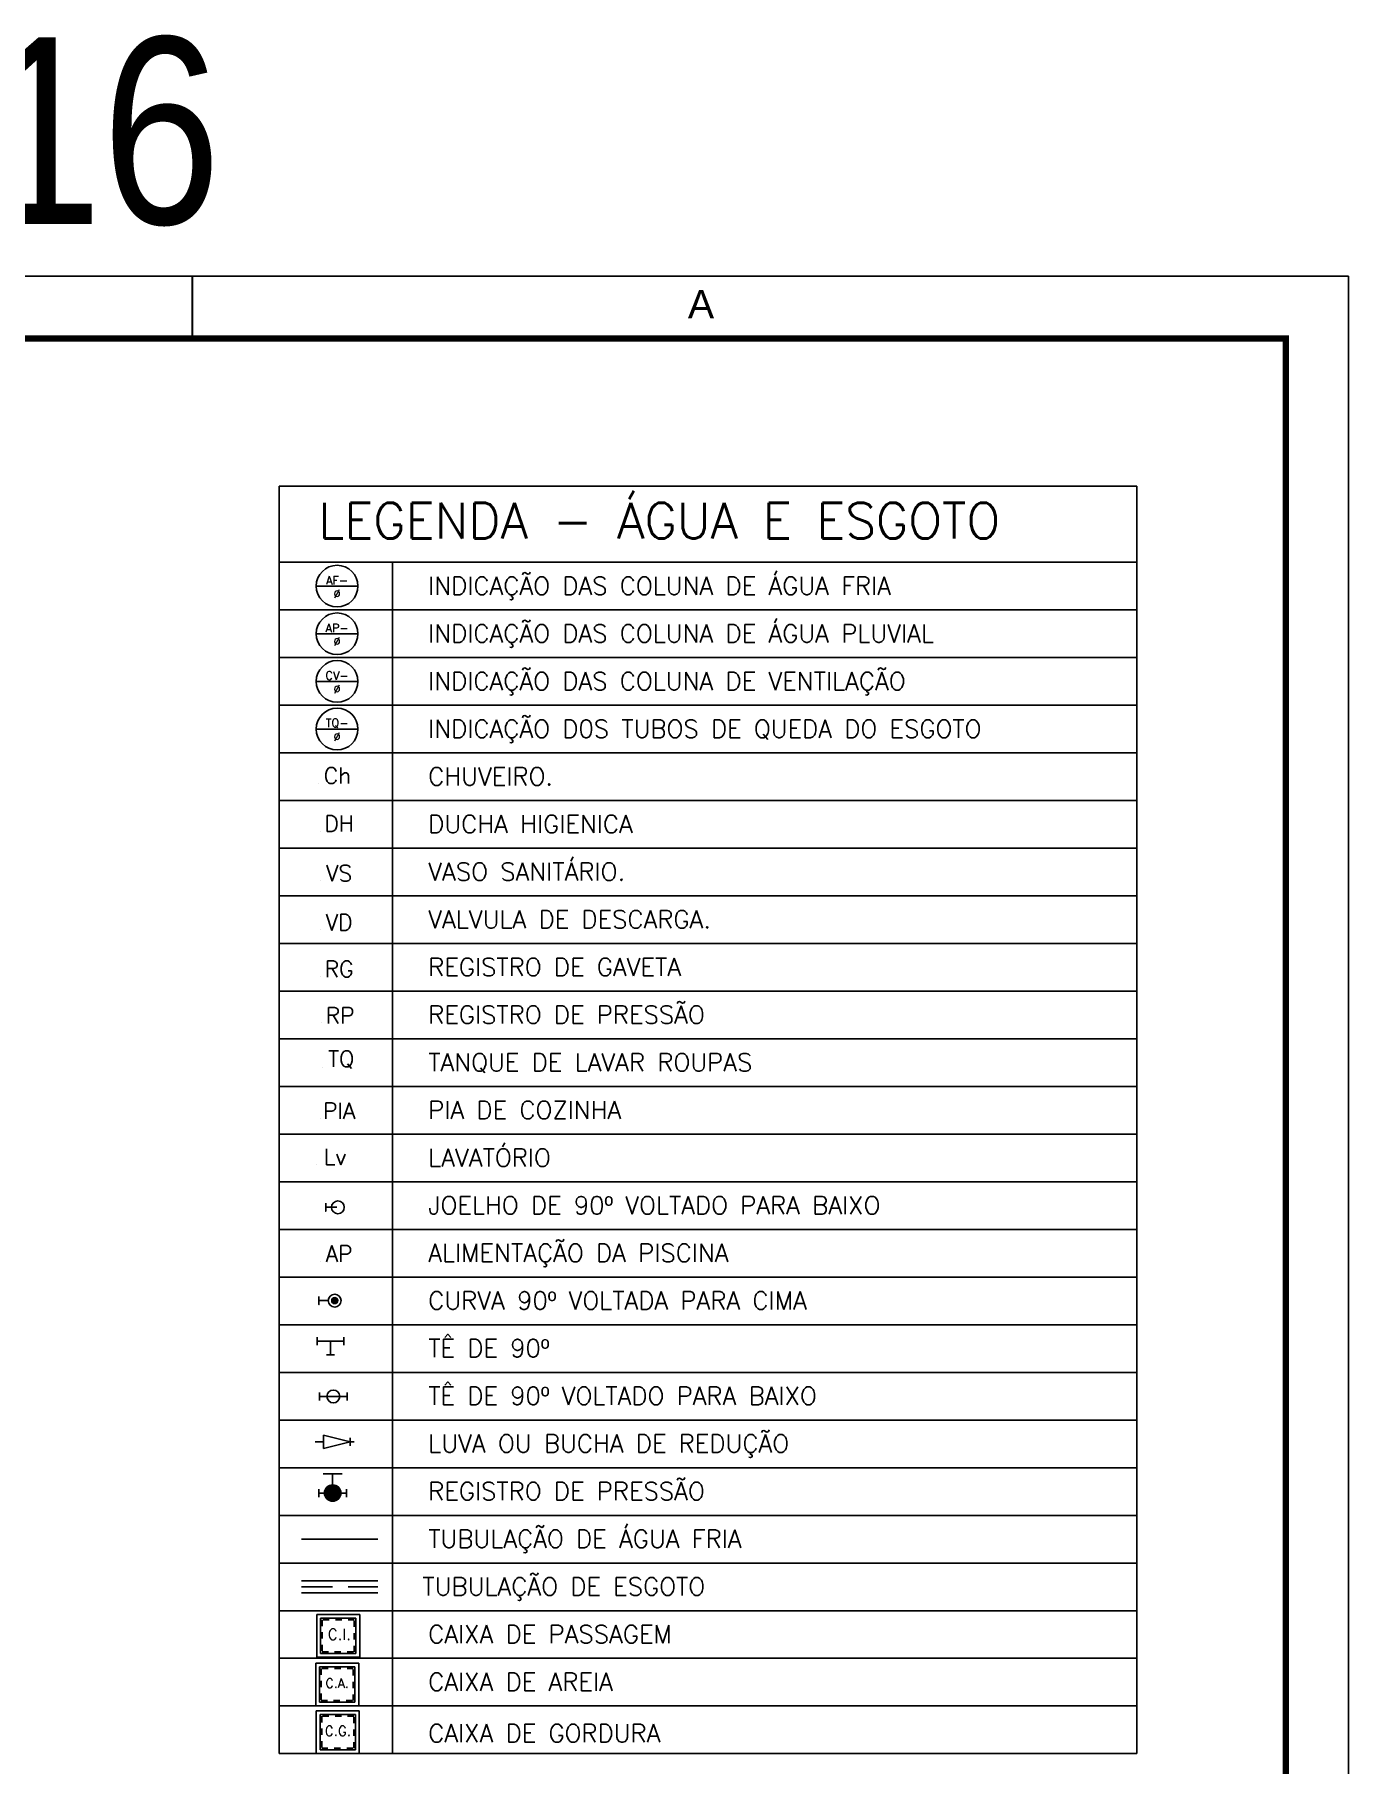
# Model space of a CAD drawing. Header units: millimetres. Extents: x 3923 to 4120, y 744 to 867.
# Drawn here: x 4099.4 to 4120.42, y 838.96 to 866.65 of the extents above; entities that cross this region are included whole.
import ezdxf
from ezdxf.enums import TextEntityAlignment as Align

# ---------------------------------------------------------------- set-up
doc = ezdxf.new("R2010")
doc.units = ezdxf.units.MM
doc.linetypes.add('HIDDEN', pattern=[0.375, 0.25, -0.125])
doc.linetypes.add('HIDDENX2', pattern=[0.75, 0.5, -0.25])
for name, color, linetype in [('E-TXT-Y', 2, 'Continuous'), ('Eixo', 4, 'HIDDENX2'), ('HIDROGRAFIA', 4, 'Continuous'), ("LINHA - PROJETU'S", 1, 'Continuous'), ("PRANCHA - PROJETU'S", 7, 'Continuous'), ('TUBULAÇÃO_ESGOTO', 5, 'Continuous'), ('TUBULAÇÃO_HIDRÁULICA', 5, 'Continuous'), ('TXT_0', 7, 'Continuous'), ('TXT_1', 2, 'Continuous'), ('TXT_2', 6, 'Continuous')]:
    doc.layers.add(name, color=color, linetype=linetype)
doc.styles.add('ADITIVOCAD', font='ROMANS.shx')
doc.styles.add('ARIAL', font='arial.ttf', dxfattribs={"height": 2})
doc.styles.add('F2', font='ARIALN.TTF')
doc.styles.add('R80', font='simplex.shx', dxfattribs={"height": 12})
doc.styles.get("Standard").update_dxf_attribs({"font": 'arial.ttf'})

# ---------------------------------------------------------------- blocks, each defined once
blk = doc.blocks.new('ADFSGASDFG')
at = {"layer": "PRANCHA - PROJETU'S", "color": 1}
for p, q in [((360.678, 107.346), (276.578, 107.346)), ((360.678, 47.946), (360.678, 107.346))]:
    blk.add_line(p, q, dxfattribs=at)
at = {"layer": "PRANCHA - PROJETU'S", "color": 4, "const_width": 0.1}
blk.add_lwpolyline([(279.078, 106.346), (359.678, 106.346), (359.678, 48.946), (279.078, 48.946)], close=True, dxfattribs=at)
blk = doc.blocks.new('Adh_Afn')
blk.add_line((-0.25, 0), (0.25, 0))
blk.add_circle((0, 0), 0.25)
at = {"flags": 8}
for tag, p in [('$AF', (0, 0.07)), ('$DIAM', (0, -0.091))]:
    blk.add_attdef(tag, text='', height=0.1, dxfattribs=at).set_placement(p, align=Align.MIDDLE)
blk = doc.blocks.new('ADH_HIUTILIZ1')
blk.add_line((0.12, 0), (0.12, 0))
at = {"flags": 8}
blk.add_attdef('$N', text='', height=0.09, dxfattribs=at).set_placement((0.2262, 0.0422), align=Align.MIDDLE)
blk = doc.blocks.new('Adh_cx_j90b')
blk.add_lwpolyline([(-0.068, 0.0225), (-0.068, -0.0225), (-0.068, 0), (-0.0056, 0)])
blk.add_circle((0, 0), 0.0359)
blk = doc.blocks.new('Adh_cx_c90c')
h = blk.add_hatch()
h.set_pattern_fill('_U', color=256, scale=0.002, angle=45, style=0, double=1, pattern_type=0)
h.set_pattern_definition([(45, (-6.0733674, -5.0413484), (-0.00141421356, 0.00141421356), []), (135, (-6.0733674, -5.0413484), (-0.00141421356, -0.00141421356), [])])
h.paths.add_polyline_path([(-0.017, 0, 1), (0.017, 0, 1)])
blk.add_lwpolyline([(-0.088, 0.0225), (-0.088, -0.0225), (-0.088, 0), (-0.0359, 0)])
for radius in [0.0359, 0.017]:
    blk.add_circle((0, 0), radius)
blk = doc.blocks.new('Adh_cx_te90')
for p, q in [((-0.075, -0.0225), (-0.075, 0.0225)), ((0.075, 0), (-0.075, 0)), ((0, -0.075), (0, 0)), ((0.075, 0), (0.075, 0.0225)), ((0.075, 0.0225), (0.075, -0.0225)), ((-0.0225, -0.075), (0.0225, -0.075))]:
    blk.add_line(p, q)
blk = doc.blocks.new('Adh_cx_te90b')
for p, q in [((-0.078, 0.0225), (-0.078, -0.0225)), ((-0.078, 0), (0.078, 0)), ((0.078, -0.0225), (0.078, 0.0225))]:
    blk.add_line(p, q)
blk.add_circle((0, 0), 0.0359)
blk = doc.blocks.new('Adh_cx_lvr')
for p, q in [((0, 0), (-0.15, 0.0375)), ((-0.15, 0.0375), (-0.15, -0.0375)), ((-0.15, -0.0375), (0, 0)), ((0, 0.0225), (0, -0.0225)), ((-0.195, 0), (-0.15, 0)), ((0.0225, 0), (0, 0))]:
    blk.add_line(p, q)
blk = doc.blocks.new('Adh_acs_rg')
h = blk.add_hatch()
h.set_pattern_fill('_U', color=256, scale=0.002, angle=45, style=0, double=1)
h.set_pattern_definition([(45, (-7.4131718, -5.1711377), (-0.00141421356, 0.00141421356), []), (135, (-7.4131718, -5.1711377), (-0.00141421356, -0.00141421356), [])])
h.paths.add_polyline_path([(-0.046, 0, 1), (0.046, 0, 1)])
for p, q in [((0.0525, 0.1082), (-0.0525, 0.1082)), ((0, 0.046), (0, 0.1082)), ((-0.078, 0.0225), (-0.078, -0.0225)), ((0.078, -0.0225), (0.078, 0.0225)), ((-0.078, 0), (-0.046, 0)), ((0.046, 0), (0.078, 0))]:
    blk.add_line(p, q)
blk.add_circle((0, 0), 0.046)
blk = doc.blocks.new('Adhs_RefTbl')
at = {"color": 0, "linetype": 'ByBlock', "ltscale": 0.5}
blk.add_line((-0.321, 0), (0.321, 0), dxfattribs=at)
blk = doc.blocks.new('inp_cx')
for p, q in [((40, 40), (-40, 40)), ((-40, 40), (-40, -40)), ((40, -40), (40, 40)), ((-40, -40), (40, -40))]:
    blk.add_line(p, q)
at = {"color": 1, "linetype": 'Continuous', "ltscale": 0.5}
for p, q in [((33, 33), (-33, 33)), ((-33, 33), (-33, -33)), ((33, -33), (33, 33)), ((-33, -33), (33, -33))]:
    blk.add_line(p, q, dxfattribs=at)
at = {"color": 1, "linetype": 'HIDDEN', "ltscale": 0.5}
for p, q in [((30, 30), (-30, 30)), ((-30, 30), (-30, -30)), ((30, -30), (30, 30)), ((-30, -30), (30, -30))]:
    blk.add_line(p, q, dxfattribs=at)
at = {"style": 'R80'}
blk.add_text('C.I.', height=20.59, dxfattribs=at).set_placement((-19.6, -7.5))
blk = doc.blocks.new('_cxgordu')
for p, q in [((40, 40), (-40, 40)), ((-40, 40), (-40, -40)), ((40, -40), (40, 40)), ((-40, -40), (40, -40))]:
    blk.add_line(p, q)
at = {"color": 1, "linetype": 'Continuous', "ltscale": 0.5}
for p, q in [((33, 33), (-33, 33)), ((-33, 33), (-33, -33)), ((33, -33), (33, 33)), ((-33, -33), (33, -33))]:
    blk.add_line(p, q, dxfattribs=at)
at = {"color": 1, "linetype": 'HIDDEN', "ltscale": 0.5}
for p, q in [((30, 30), (-30, 30)), ((-30, 30), (-30, -30)), ((30, -30), (30, 30)), ((-30, -30), (30, -30))]:
    blk.add_line(p, q, dxfattribs=at)
at = {"style": 'R80'}
blk.add_text('C.G.', height=18.48, dxfattribs=at).set_placement((-24.3, -6.9))
blk = doc.blocks.new('_cxareia')
for p, q in [((40, 40), (-40, 40)), ((-40, 40), (-40, -40)), ((40, -40), (40, 40)), ((-40, -40), (40, -40))]:
    blk.add_line(p, q)
at = {"color": 1, "linetype": 'Continuous', "ltscale": 0.5}
for p, q in [((33, 33), (-33, 33)), ((-33, 33), (-33, -33)), ((33, -33), (33, 33)), ((-33, -33), (33, -33))]:
    blk.add_line(p, q, dxfattribs=at)
at = {"color": 1, "linetype": 'HIDDEN', "ltscale": 0.5}
for p, q in [((30, 30), (-30, 30)), ((-30, 30), (-30, -30)), ((30, -30), (30, 30)), ((-30, -30), (30, -30))]:
    blk.add_line(p, q, dxfattribs=at)
at = {"style": 'R80'}
blk.add_text('C.A.', height=17.28, dxfattribs=at).set_placement((-22, -6.1))

msp = doc.modelspace()

# ---------------------------------------------------------------- linework, layer by layer
at = {"layer": 'Eixo'}
msp.add_line((4103.667, 841.799), (4104.891, 841.798), dxfattribs=at)
at = {"layer": "LINHA - PROJETU'S", "color": 1, "const_width": 0.03}
msp.add_lwpolyline([(4101.923, 862.786), (4101.923, 861.786)], dxfattribs=at)
at = {"layer": "PRANCHA - PROJETU'S", "color": 1}
msp.add_lwpolyline([(4119.423, 839.536), (4119.423, 861.786), (4101.923, 861.786)], dxfattribs=at)
at = {"layer": 'TUBULAÇÃO_ESGOTO'}
for p, q in [((4104.891, 841.893), (4103.667, 841.894)), ((4104.891, 841.703), (4103.667, 841.704))]:
    msp.add_line(p, q, dxfattribs=at)
at = {"layer": 'TXT_1'}
for p, q in [((4103.314, 839.128), (4103.314, 859.424)), ((4103.314, 859.424), (4117.036, 859.424)), ((4103.314, 839.128), (4103.314, 859.424)), ((4117.036, 839.128), (4117.036, 859.424)), ((4103.314, 858.203), (4117.036, 858.203)), ((4105.126, 839.128), (4105.126, 858.203)), ((4103.314, 857.44), (4117.036, 857.44)), ((4103.314, 856.677), (4117.036, 856.677)), ((4103.314, 855.914), (4117.036, 855.914)), ((4103.314, 855.151), (4117.036, 855.151)), ((4103.314, 854.388), (4117.036, 854.388)), ((4103.314, 853.625), (4117.036, 853.625)), ((4103.314, 852.862), (4117.036, 852.862)), ((4103.314, 852.099), (4117.036, 852.099)), ((4103.314, 851.336), (4117.036, 851.336)), ((4103.314, 850.573), (4117.036, 850.573)), ((4103.314, 849.81), (4117.036, 849.81)), ((4103.314, 849.047), (4117.036, 849.047)), ((4103.314, 848.284), (4117.036, 848.284)), ((4103.314, 847.521), (4117.036, 847.521)), ((4103.314, 846.758), (4117.036, 846.758)), ((4103.314, 846.758), (4117.036, 846.758)), ((4103.314, 845.995), (4117.036, 845.995)), ((4103.314, 845.232), (4117.036, 845.232)), ((4103.314, 844.469), (4117.036, 844.469)), ((4103.314, 843.706), (4117.036, 843.706)), ((4103.314, 842.943), (4117.036, 842.943)), ((4103.314, 842.943), (4117.036, 842.943)), ((4103.314, 842.18), (4117.036, 842.18)), ((4103.314, 841.417), (4117.036, 841.417)), ((4103.314, 840.654), (4117.036, 840.654)), ((4103.314, 839.891), (4117.036, 839.891)), ((4103.314, 839.128), (4117.036, 839.128))]:
    msp.add_line(p, q, dxfattribs=at)

# ---------------------------------------------------------------- block references
at = {"layer": 'HIDROGRAFIA', "xscale": 0.008583775200052799, "yscale": 0.008583775199185364, "zscale": 0.008583775199171485}
for name, p in [('inp_cx', (4104.257, 841.014)), ('_cxareia', (4104.241, 840.234)), ('_cxgordu', (4104.25, 839.471))]:
    msp.add_blockref(name, p, dxfattribs=at)
at = {"layer": "PRANCHA - PROJETU'S", "color": 1}
msp.add_blockref('ADFSGASDFG', (3759.745, 755.44), dxfattribs=at)
at = {"layer": 'TUBULAÇÃO_HIDRÁULICA', "xscale": 1.907505599815886, "yscale": 1.907505599815886, "zscale": 1.907505599815886}
msp.add_blockref('Adhs_RefTbl', (4104.279, 842.562), dxfattribs=at)
at = {"layer": 'TXT_1'}
ref = msp.add_blockref('Adh_Afn', (4104.239, 857.822), dxfattribs=dict(at, xscale=1.335253919870773, yscale=1.335253919870773, zscale=1.33525391987112))
ref.add_attrib('$AF', 'AF-', dxfattribs={"layer": '0', "height": 0.1335, "style": 'ADITIVOCAD', "flags": 8}).set_placement((4104.239, 857.915), align=Align.MIDDLE)
ref.add_attrib('$DIAM', '%%C', dxfattribs={"layer": '0', "height": 0.1335, "style": 'ADITIVOCAD', "flags": 8}).set_placement((4104.239, 857.7), align=Align.MIDDLE)
ref = msp.add_blockref('Adh_Afn', (4104.239, 857.059), dxfattribs=dict(at, xscale=1.335253919870773, yscale=1.335253919870773, zscale=1.33525391987112))
ref.add_attrib('$AF', 'AP-', dxfattribs={"layer": '0', "height": 0.1335, "style": 'ADITIVOCAD', "flags": 8}).set_placement((4104.239, 857.152), align=Align.MIDDLE)
ref.add_attrib('$DIAM', '%%C', dxfattribs={"layer": '0', "height": 0.1335, "style": 'ADITIVOCAD', "flags": 8}).set_placement((4104.239, 856.937), align=Align.MIDDLE)
ref = msp.add_blockref('Adh_Afn', (4104.239, 856.296), dxfattribs=dict(at, xscale=1.335253919870773, yscale=1.335253919870773, zscale=1.33525391987112))
ref.add_attrib('$AF', 'CV-', dxfattribs={"layer": '0', "height": 0.1335, "style": 'ADITIVOCAD', "flags": 8}).set_placement((4104.239, 856.389), align=Align.MIDDLE)
ref.add_attrib('$DIAM', '%%C', dxfattribs={"layer": '0', "height": 0.1335, "style": 'ADITIVOCAD', "flags": 8}).set_placement((4104.239, 856.174), align=Align.MIDDLE)
ref = msp.add_blockref('Adh_Afn', (4104.239, 855.533), dxfattribs=dict(at, xscale=1.335253919870773, yscale=1.335253919870773, zscale=1.33525391987112))
ref.add_attrib('$AF', 'TQ-', dxfattribs={"layer": '0', "height": 0.1335, "style": 'ADITIVOCAD', "flags": 8}).set_placement((4104.239, 855.626), align=Align.MIDDLE)
ref.add_attrib('$DIAM', '%%C', dxfattribs={"layer": '0', "height": 0.1335, "style": 'ADITIVOCAD', "flags": 8}).set_placement((4104.239, 855.411), align=Align.MIDDLE)
ref = msp.add_blockref('ADH_HIUTILIZ1', (4103.599, 854.667), dxfattribs=dict(at, xscale=2.861258399723829, yscale=2.861258399723829, zscale=2.861258399723829))
ref.add_attrib('$N', 'Ch', dxfattribs={"layer": '0', "height": 0.2575, "style": 'ADITIVOCAD', "flags": 8}).set_placement((4104.246, 854.788), align=Align.MIDDLE)
ref = msp.add_blockref('ADH_HIUTILIZ1', (4103.625, 853.899), dxfattribs=dict(at, xscale=2.861258399723829, yscale=2.861258399723829, zscale=2.861258399723829))
ref.add_attrib('$N', 'DH', dxfattribs={"layer": '0', "height": 0.2575, "style": 'ADITIVOCAD', "flags": 8}).set_placement((4104.272, 854.019), align=Align.MIDDLE)
ref = msp.add_blockref('ADH_HIUTILIZ1', (4103.625, 853.103), dxfattribs=dict(at, xscale=2.861258399723829, yscale=2.861258399723829, zscale=2.861258399723829))
ref.add_attrib('$N', 'VS', dxfattribs={"layer": '0', "height": 0.2575, "style": 'ADITIVOCAD', "flags": 8}).set_placement((4104.272, 853.224), align=Align.MIDDLE)
ref = msp.add_blockref('ADH_HIUTILIZ1', (4103.625, 852.317), dxfattribs=dict(at, xscale=2.861258399723829, yscale=2.861258399723829, zscale=2.861258399723829))
ref.add_attrib('$N', 'VD', dxfattribs={"layer": '0', "height": 0.2575, "style": 'ADITIVOCAD', "flags": 8}).set_placement((4104.272, 852.438), align=Align.MIDDLE)
ref = msp.add_blockref('ADH_HIUTILIZ1', (4103.625, 851.57), dxfattribs=dict(at, xscale=2.861258399723829, yscale=2.861258399723829, zscale=2.861258399723829))
ref.add_attrib('$N', 'RG', dxfattribs={"layer": '0', "height": 0.2575, "style": 'ADITIVOCAD', "flags": 8}).set_placement((4104.272, 851.691), align=Align.MIDDLE)
ref = msp.add_blockref('ADH_HIUTILIZ1', (4103.64, 850.827), dxfattribs=dict(at, xscale=2.861258399723829, yscale=2.861258399723829, zscale=2.861258399723829))
ref.add_attrib('$N', 'RP', dxfattribs={"layer": '0', "height": 0.2575, "style": 'ADITIVOCAD', "flags": 8}).set_placement((4104.287, 850.948), align=Align.MIDDLE)
ref = msp.add_blockref('ADH_HIUTILIZ1', (4103.658, 850.119), dxfattribs=dict(at, xscale=2.861258399723829, yscale=2.861258399723829, zscale=2.861258399723829))
ref.add_attrib('$N', 'TQ', dxfattribs={"layer": '0', "height": 0.2575, "style": 'ADITIVOCAD', "flags": 8}).set_placement((4104.305, 850.24), align=Align.MIDDLE)
ref = msp.add_blockref('ADH_HIUTILIZ1', (4103.625, 849.301), dxfattribs=dict(at, xscale=2.861258399723829, yscale=2.861258399723829, zscale=2.861258399723829))
ref.add_attrib('$N', 'PIA', dxfattribs={"layer": '0', "height": 0.2575, "style": 'ADITIVOCAD', "flags": 8}).set_placement((4104.272, 849.422), align=Align.MIDDLE)
ref = msp.add_blockref('ADH_HIUTILIZ1', (4103.56, 848.564), dxfattribs=dict(at, xscale=2.861258399723829, yscale=2.861258399723829, zscale=2.861258399723829))
ref.add_attrib('$N', 'Lv', dxfattribs={"layer": '0', "height": 0.2575, "style": 'ADITIVOCAD', "flags": 8}).set_placement((4104.207, 848.685), align=Align.MIDDLE)
at = {"layer": 'TXT_1', "xscale": 2.861258399723829, "yscale": 2.861258399723829, "zscale": 2.861258399723829}
for name, p in [('Adh_cx_j90b', (4104.252, 847.876)), ('Adh_cx_c90c', (4104.201, 846.382)), ('Adh_cx_te90', (4104.134, 845.73)), ('Adh_cx_te90b', (4104.179, 844.847)), ('Adh_cx_lvr', (4104.448, 844.121)), ('Adh_acs_rg', (4104.168, 843.3))]:
    msp.add_blockref(name, p, dxfattribs=at)
at = {"layer": 'TXT_1'}
ref = msp.add_blockref('ADH_HIUTILIZ1', (4103.625, 847.012), dxfattribs=dict(at, xscale=2.861258399723829, yscale=2.861258399723829, zscale=2.861258399723829))
ref.add_attrib('$N', 'AP', dxfattribs={"layer": '0', "height": 0.2575, "style": 'ADITIVOCAD', "flags": 8}).set_placement((4104.272, 847.133), align=Align.MIDDLE)

# ---------------------------------------------------------------- texts
at = {"layer": 'E-TXT-Y', "style": 'F2'}
msp.add_text('LOTE 34 - QUADRA 16', height=2.98647, dxfattribs=at).set_placement((4066.258, 863.622))
at = {"layer": "PRANCHA - PROJETU'S", "color": 50, "linetype": 'Continuous', "style": 'ARIAL'}
msp.add_text('A', height=0.45, dxfattribs=at).set_placement((4110.063, 862.336), align=Align.MIDDLE)
at = {"layer": 'TXT_0', "style": 'ADITIVOCAD'}
for s, height, p in [('INDICAÇÃO DAS COLUNA DE ÁGUA FRIA', 0.28613, (4105.698, 857.684)), ('INDICAÇÃO DAS COLUNA DE ÁGUA PLUVIAL', 0.28613, (4105.698, 856.921)), ('INDICAÇÃO DAS COLUNA DE VENTILAÇÃO', 0.28613, (4105.698, 856.158)), ('INDICAÇÃO D0S TUBOS DE QUEDA DO ESGOTO', 0.28613, (4105.698, 855.395)), ('CHUVEIRO.', 0.2861, (4105.698, 854.632)), ('DUCHA HIGIENICA', 0.28613, (4105.698, 853.869)), ('VASO SANITÁRIO.', 0.28613, (4105.698, 853.106)), ('VALVULA DE DESCARGA.', 0.28613, (4105.698, 852.343)), ('REGISTRO DE GAVETA', 0.28613, (4105.698, 851.58)), ('REGISTRO DE PRESSÃO', 0.28613, (4105.698, 850.817)), ('TANQUE DE LAVAR ROUPAS', 0.28613, (4105.698, 850.054)), ('PIA DE COZINHA', 0.28613, (4105.698, 849.291)), ('LAVATÓRIO', 0.2861, (4105.698, 848.528)), ('JOELHO DE 90º VOLTADO PARA BAIXO', 0.28613, (4105.698, 847.765)), ('ALIMENTAÇÃO DA PISCINA', 0.28613, (4105.698, 847.002)), ('CURVA 90º VOLTADA PARA CIMA', 0.28613, (4105.698, 846.239)), ('TÊ DE 90º', 0.2861, (4105.698, 845.476)), ('TÊ DE 90º VOLTADO PARA BAIXO', 0.28613, (4105.698, 844.713)), ('LUVA OU BUCHA DE REDUÇÃO', 0.28613, (4105.698, 843.95)), ('REGISTRO DE PRESSÃO', 0.28613, (4105.698, 843.187)), ('TUBULAÇÃO DE ÁGUA FRIA', 0.28613, (4105.698, 842.424)), ('TUBULAÇÃO DE ESGOTO', 0.28613, (4105.605, 841.661)), ('CAIXA DE PASSAGEM', 0.28613, (4105.698, 840.898)), ('CAIXA DE AREIA', 0.28613, (4105.698, 840.135)), ('CAIXA DE GORDURA', 0.28613, (4105.698, 839.311))]:
    msp.add_text(s, height=height, dxfattribs=at).set_placement(p)
at = {"layer": 'TXT_2', "style": 'ADITIVOCAD'}
msp.add_text('LEGENDA - ÁGUA E ESGOTO', height=0.57225, dxfattribs=at).set_placement((4103.937, 858.585))

doc.saveas('drawing.dxf')
